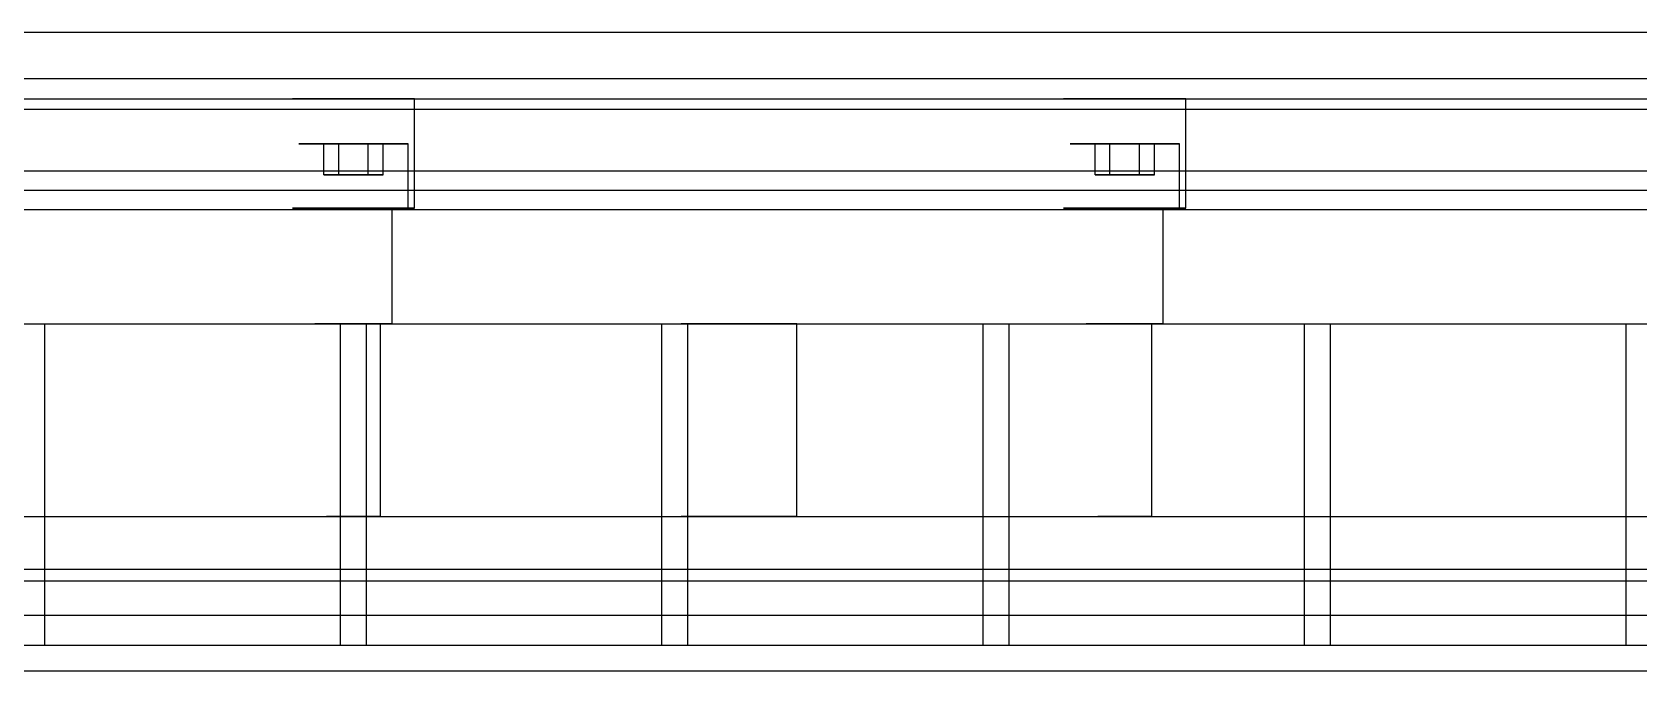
# Model space of a CAD drawing. Header units: millimetres. Extents: x -201 to 3037, y -406 to 3230.
# Drawn here: x 970 to 1095, y 1325 to 1374.7 of the extents above; entities that cross this region are included whole.
import ezdxf

# ---------------------------------------------------------------- set-up
doc = ezdxf.new("R2010")
doc.units = ezdxf.units.MM
doc.layers.add('HIDDEN', color=8, linetype='Continuous')
doc.layers.add('VISIBLE', color=7, linetype='Continuous')

msp = doc.modelspace()

# ---------------------------------------------------------------- linework, layer by layer
at = {"layer": 'HIDDEN'}
for points in [[(90, 1374.7), (1140, 1374.7)], [(90, 1371.1), (1140, 1371.1)], [(135, 1369.5), (1195, 1369.5)], [(135, 1369.5), (1195, 1369.5)], [(135, 1369.5), (1195, 1369.5)], [(999.75, 1369.5), (999.63, 1369.5), (999.28, 1369.5), (998.71, 1369.5), (997.96, 1369.5), (997.06, 1369.5), (996.06, 1369.5), (995, 1369.5), (993.94, 1369.5), (992.94, 1369.5), (992.04, 1369.5), (991.29, 1369.5), (990.72, 1369.5), (990.37, 1369.5), (990.25, 1369.5)], [(990.25, 1369.5), (990.37, 1369.5), (990.72, 1369.5), (991.29, 1369.5), (992.04, 1369.5), (992.94, 1369.5), (993.94, 1369.5), (995, 1369.5), (996.06, 1369.5), (997.06, 1369.5), (997.96, 1369.5), (998.71, 1369.5), (999.28, 1369.5), (999.63, 1369.5), (999.75, 1369.5)], [(999.75, 1369.5), (999.63, 1369.5), (999.28, 1369.5), (998.71, 1369.5), (997.96, 1369.5), (997.06, 1369.5), (996.06, 1369.5), (995, 1369.5), (993.94, 1369.5), (992.94, 1369.5), (992.04, 1369.5), (991.29, 1369.5), (990.72, 1369.5), (990.37, 1369.5), (990.25, 1369.5)], [(990.25, 1369.5), (990.37, 1369.5), (990.72, 1369.5), (991.29, 1369.5), (992.04, 1369.5), (992.94, 1369.5), (993.94, 1369.5), (995, 1369.5), (996.06, 1369.5), (997.06, 1369.5), (997.96, 1369.5), (998.71, 1369.5), (999.28, 1369.5), (999.63, 1369.5), (999.75, 1369.5)], [(999.75, 1361), (999.75, 1369.5)], [(999.75, 1361), (999.75, 1369.5)], [(1059.75, 1369.5), (1059.63, 1369.5), (1059.28, 1369.5), (1058.71, 1369.5), (1057.96, 1369.5), (1057.06, 1369.5), (1056.06, 1369.5), (1055, 1369.5), (1053.94, 1369.5), (1052.94, 1369.5), (1052.04, 1369.5), (1051.29, 1369.5), (1050.72, 1369.5), (1050.37, 1369.5), (1050.25, 1369.5)], [(1050.25, 1369.5), (1050.37, 1369.5), (1050.72, 1369.5), (1051.29, 1369.5), (1052.04, 1369.5), (1052.94, 1369.5), (1053.94, 1369.5), (1055, 1369.5), (1056.06, 1369.5), (1057.06, 1369.5), (1057.96, 1369.5), (1058.71, 1369.5), (1059.28, 1369.5), (1059.63, 1369.5), (1059.75, 1369.5)], [(1059.75, 1369.5), (1059.63, 1369.5), (1059.28, 1369.5), (1058.71, 1369.5), (1057.96, 1369.5), (1057.06, 1369.5), (1056.06, 1369.5), (1055, 1369.5), (1053.94, 1369.5), (1052.94, 1369.5), (1052.04, 1369.5), (1051.29, 1369.5), (1050.72, 1369.5), (1050.37, 1369.5), (1050.25, 1369.5)], [(1050.25, 1369.5), (1050.37, 1369.5), (1050.72, 1369.5), (1051.29, 1369.5), (1052.04, 1369.5), (1052.94, 1369.5), (1053.94, 1369.5), (1055, 1369.5), (1056.06, 1369.5), (1057.06, 1369.5), (1057.96, 1369.5), (1058.71, 1369.5), (1059.28, 1369.5), (1059.63, 1369.5), (1059.75, 1369.5)], [(1059.75, 1361), (1059.75, 1369.5)], [(1059.75, 1361), (1059.75, 1369.5)], [(135, 1368.7), (1195, 1368.7)], [(135, 1368.7), (1195, 1368.7)], [(135, 1368.7), (1195, 1368.7)], [(999.25, 1366), (999.14, 1366), (998.83, 1366), (998.32, 1366), (997.65, 1366), (996.84, 1366), (995.95, 1366), (995, 1366), (994.05, 1366), (993.16, 1366), (992.35, 1366), (991.68, 1366), (991.17, 1366), (990.86, 1366), (990.75, 1366)], [(990.75, 1366), (990.86, 1366), (991.17, 1366), (991.68, 1366), (992.35, 1366), (993.16, 1366), (994.05, 1366), (995, 1366), (995.95, 1366), (996.84, 1366), (997.65, 1366), (998.32, 1366), (998.83, 1366), (999.14, 1366), (999.25, 1366)], [(999.25, 1366), (999.14, 1366), (998.83, 1366), (998.32, 1366), (997.65, 1366), (996.84, 1366), (995.95, 1366), (995, 1366), (994.05, 1366), (993.16, 1366), (992.35, 1366), (991.68, 1366), (991.17, 1366), (990.86, 1366), (990.75, 1366)], [(990.75, 1366), (990.86, 1366), (991.17, 1366), (991.68, 1366), (992.35, 1366), (993.16, 1366), (994.05, 1366), (995, 1366), (995.95, 1366), (996.84, 1366), (997.65, 1366), (998.32, 1366), (998.83, 1366), (999.14, 1366), (999.25, 1366)], [(992.69, 1366), (993.85, 1366)], [(993.85, 1366), (992.69, 1366)], [(992.69, 1363.6), (992.69, 1366)], [(992.69, 1366), (993.85, 1366)], [(993.85, 1366), (992.69, 1366)], [(992.69, 1363.6), (992.69, 1366)], [(993.85, 1366), (996.15, 1366)], [(996.15, 1366), (993.85, 1366)], [(993.85, 1363.6), (993.85, 1366)], [(993.85, 1363.6), (993.85, 1366)], [(993.85, 1366), (996.15, 1366)], [(996.15, 1366), (993.85, 1366)], [(993.85, 1363.6), (993.85, 1366)], [(993.85, 1363.6), (993.85, 1366)], [(997.31, 1366), (996.15, 1366)], [(996.15, 1366), (997.31, 1366)], [(996.15, 1363.6), (996.15, 1366)], [(996.15, 1363.6), (996.15, 1366)], [(997.31, 1366), (996.15, 1366)], [(996.15, 1366), (997.31, 1366)], [(996.15, 1363.6), (996.15, 1366)], [(996.15, 1363.6), (996.15, 1366)], [(997.31, 1363.6), (997.31, 1366)], [(997.31, 1363.6), (997.31, 1366)], [(999.25, 1361), (999.25, 1366)], [(999.25, 1361), (999.25, 1366)], [(1059.25, 1366), (1059.14, 1366), (1058.83, 1366), (1058.32, 1366), (1057.65, 1366), (1056.84, 1366), (1055.95, 1366), (1055, 1366), (1054.05, 1366), (1053.16, 1366), (1052.35, 1366), (1051.68, 1366), (1051.17, 1366), (1050.86, 1366), (1050.75, 1366)], [(1050.75, 1366), (1050.86, 1366), (1051.17, 1366), (1051.68, 1366), (1052.35, 1366), (1053.16, 1366), (1054.05, 1366), (1055, 1366), (1055.95, 1366), (1056.84, 1366), (1057.65, 1366), (1058.32, 1366), (1058.83, 1366), (1059.14, 1366), (1059.25, 1366)], [(1059.25, 1366), (1059.14, 1366), (1058.83, 1366), (1058.32, 1366), (1057.65, 1366), (1056.84, 1366), (1055.95, 1366), (1055, 1366), (1054.05, 1366), (1053.16, 1366), (1052.35, 1366), (1051.68, 1366), (1051.17, 1366), (1050.86, 1366), (1050.75, 1366)], [(1050.75, 1366), (1050.86, 1366), (1051.17, 1366), (1051.68, 1366), (1052.35, 1366), (1053.16, 1366), (1054.05, 1366), (1055, 1366), (1055.95, 1366), (1056.84, 1366), (1057.65, 1366), (1058.32, 1366), (1058.83, 1366), (1059.14, 1366), (1059.25, 1366)], [(1052.69, 1366), (1053.85, 1366)], [(1053.85, 1366), (1052.69, 1366)], [(1052.69, 1363.6), (1052.69, 1366)], [(1052.69, 1366), (1053.85, 1366)], [(1053.85, 1366), (1052.69, 1366)], [(1052.69, 1363.6), (1052.69, 1366)], [(1053.85, 1366), (1056.15, 1366)], [(1056.15, 1366), (1053.85, 1366)], [(1053.85, 1363.6), (1053.85, 1366)], [(1053.85, 1363.6), (1053.85, 1366)], [(1053.85, 1366), (1056.15, 1366)], [(1056.15, 1366), (1053.85, 1366)], [(1053.85, 1363.6), (1053.85, 1366)], [(1053.85, 1363.6), (1053.85, 1366)], [(1057.31, 1366), (1056.15, 1366)], [(1056.15, 1366), (1057.31, 1366)], [(1056.15, 1363.6), (1056.15, 1366)], [(1056.15, 1363.6), (1056.15, 1366)], [(1057.31, 1366), (1056.15, 1366)], [(1056.15, 1366), (1057.31, 1366)], [(1056.15, 1363.6), (1056.15, 1366)], [(1056.15, 1363.6), (1056.15, 1366)], [(1057.31, 1363.6), (1057.31, 1366)], [(1057.31, 1363.6), (1057.31, 1366)], [(1059.25, 1361), (1059.25, 1366)], [(1059.25, 1361), (1059.25, 1366)], [(135, 1363.9), (1195, 1363.9)], [(135, 1363.9), (1195, 1363.9)], [(135, 1363.9), (1195, 1363.9)], [(993.85, 1363.6), (992.69, 1363.6)], [(992.69, 1363.6), (993.85, 1363.6)], [(993.85, 1363.6), (992.69, 1363.6)], [(992.69, 1363.6), (993.85, 1363.6)], [(996.15, 1363.6), (993.85, 1363.6)], [(993.85, 1363.6), (996.15, 1363.6)], [(996.15, 1363.6), (993.85, 1363.6)], [(993.85, 1363.6), (996.15, 1363.6)], [(996.15, 1363.6), (997.31, 1363.6)], [(997.31, 1363.6), (996.15, 1363.6)], [(996.15, 1363.6), (997.31, 1363.6)], [(997.31, 1363.6), (996.15, 1363.6)], [(1053.85, 1363.6), (1052.69, 1363.6)], [(1052.69, 1363.6), (1053.85, 1363.6)], [(1053.85, 1363.6), (1052.69, 1363.6)], [(1052.69, 1363.6), (1053.85, 1363.6)], [(1056.15, 1363.6), (1053.85, 1363.6)], [(1053.85, 1363.6), (1056.15, 1363.6)], [(1056.15, 1363.6), (1053.85, 1363.6)], [(1053.85, 1363.6), (1056.15, 1363.6)], [(1056.15, 1363.6), (1057.31, 1363.6)], [(1057.31, 1363.6), (1056.15, 1363.6)], [(1056.15, 1363.6), (1057.31, 1363.6)], [(1057.31, 1363.6), (1056.15, 1363.6)], [(135, 1362.4), (1195, 1362.4)], [(135, 1362.4), (1195, 1362.4)], [(135, 1362.4), (1195, 1362.4)], [(135, 1360.9), (1195, 1360.9)], [(135, 1360.9), (1195, 1360.9)], [(135, 1360.9), (1195, 1360.9)], [(999.75, 1361), (999.63, 1361), (999.28, 1361), (998.71, 1361), (997.96, 1361), (997.06, 1361), (996.06, 1361), (995, 1361), (993.94, 1361), (992.94, 1361), (992.04, 1361), (991.29, 1361), (990.72, 1361), (990.37, 1361), (990.25, 1361)], [(990.25, 1361), (990.37, 1361), (990.72, 1361), (991.29, 1361), (992.04, 1361), (992.94, 1361), (993.94, 1361), (995, 1361), (996.06, 1361), (997.06, 1361), (997.96, 1361), (998.71, 1361), (999.28, 1361), (999.63, 1361), (999.75, 1361)], [(999.75, 1361), (999.63, 1361), (999.28, 1361), (998.71, 1361), (997.96, 1361), (997.06, 1361), (996.06, 1361), (995, 1361), (993.94, 1361), (992.94, 1361), (992.04, 1361), (991.29, 1361), (990.72, 1361), (990.37, 1361), (990.25, 1361)], [(990.25, 1361), (990.37, 1361), (990.72, 1361), (991.29, 1361), (992.04, 1361), (992.94, 1361), (993.94, 1361), (995, 1361), (996.06, 1361), (997.06, 1361), (997.96, 1361), (998.71, 1361), (999.28, 1361), (999.63, 1361), (999.75, 1361)], [(999.25, 1361), (999.14, 1361), (998.83, 1361), (998.32, 1361), (997.65, 1361), (996.84, 1361), (995.95, 1361), (995, 1361), (994.05, 1361), (993.16, 1361), (992.35, 1361), (991.68, 1361), (991.17, 1361), (990.86, 1361), (990.75, 1361)], [(990.75, 1361), (990.86, 1361), (991.17, 1361), (991.68, 1361), (992.35, 1361), (993.16, 1361), (994.05, 1361), (995, 1361), (995.95, 1361), (996.84, 1361), (997.65, 1361), (998.32, 1361), (998.83, 1361), (999.14, 1361), (999.25, 1361)], [(999.25, 1361), (999.14, 1361), (998.83, 1361), (998.32, 1361), (997.65, 1361), (996.84, 1361), (995.95, 1361), (995, 1361), (994.05, 1361), (993.16, 1361), (992.35, 1361), (991.68, 1361), (991.17, 1361), (990.86, 1361), (990.75, 1361)], [(990.75, 1361), (990.86, 1361), (991.17, 1361), (991.68, 1361), (992.35, 1361), (993.16, 1361), (994.05, 1361), (995, 1361), (995.95, 1361), (996.84, 1361), (997.65, 1361), (998.32, 1361), (998.83, 1361), (999.14, 1361), (999.25, 1361)], [(998, 1361), (997.92, 1361), (997.7, 1361), (997.35, 1361), (996.87, 1361), (996.3, 1361), (995.67, 1361), (995, 1361), (994.33, 1361), (993.7, 1361), (993.13, 1361), (992.65, 1361), (992.3, 1361), (992.08, 1361), (992, 1361)], [(992, 1361), (992.08, 1361), (992.3, 1361), (992.65, 1361), (993.13, 1361), (993.7, 1361), (994.33, 1361), (995, 1361), (995.67, 1361), (996.3, 1361), (996.87, 1361), (997.35, 1361), (997.7, 1361), (997.92, 1361), (998, 1361)], [(998, 1361), (997.92, 1361), (997.7, 1361), (997.35, 1361), (996.87, 1361), (996.3, 1361), (995.67, 1361), (995, 1361), (994.33, 1361), (993.7, 1361), (993.13, 1361), (992.65, 1361), (992.3, 1361), (992.08, 1361), (992, 1361)], [(992, 1361), (992.08, 1361), (992.3, 1361), (992.65, 1361), (993.13, 1361), (993.7, 1361), (994.33, 1361), (995, 1361), (995.67, 1361), (996.3, 1361), (996.87, 1361), (997.35, 1361), (997.7, 1361), (997.92, 1361), (998, 1361)], [(998, 1352), (998, 1361)], [(998, 1352), (998, 1361)], [(1059.75, 1361), (1059.63, 1361), (1059.28, 1361), (1058.71, 1361), (1057.96, 1361), (1057.06, 1361), (1056.06, 1361), (1055, 1361), (1053.94, 1361), (1052.94, 1361), (1052.04, 1361), (1051.29, 1361), (1050.72, 1361), (1050.37, 1361), (1050.25, 1361)], [(1050.25, 1361), (1050.37, 1361), (1050.72, 1361), (1051.29, 1361), (1052.04, 1361), (1052.94, 1361), (1053.94, 1361), (1055, 1361), (1056.06, 1361), (1057.06, 1361), (1057.96, 1361), (1058.71, 1361), (1059.28, 1361), (1059.63, 1361), (1059.75, 1361)], [(1059.75, 1361), (1059.63, 1361), (1059.28, 1361), (1058.71, 1361), (1057.96, 1361), (1057.06, 1361), (1056.06, 1361), (1055, 1361), (1053.94, 1361), (1052.94, 1361), (1052.04, 1361), (1051.29, 1361), (1050.72, 1361), (1050.37, 1361), (1050.25, 1361)], [(1050.25, 1361), (1050.37, 1361), (1050.72, 1361), (1051.29, 1361), (1052.04, 1361), (1052.94, 1361), (1053.94, 1361), (1055, 1361), (1056.06, 1361), (1057.06, 1361), (1057.96, 1361), (1058.71, 1361), (1059.28, 1361), (1059.63, 1361), (1059.75, 1361)], [(1059.25, 1361), (1059.14, 1361), (1058.83, 1361), (1058.32, 1361), (1057.65, 1361), (1056.84, 1361), (1055.95, 1361), (1055, 1361), (1054.05, 1361), (1053.16, 1361), (1052.35, 1361), (1051.68, 1361), (1051.17, 1361), (1050.86, 1361), (1050.75, 1361)], [(1050.75, 1361), (1050.86, 1361), (1051.17, 1361), (1051.68, 1361), (1052.35, 1361), (1053.16, 1361), (1054.05, 1361), (1055, 1361), (1055.95, 1361), (1056.84, 1361), (1057.65, 1361), (1058.32, 1361), (1058.83, 1361), (1059.14, 1361), (1059.25, 1361)], [(1059.25, 1361), (1059.14, 1361), (1058.83, 1361), (1058.32, 1361), (1057.65, 1361), (1056.84, 1361), (1055.95, 1361), (1055, 1361), (1054.05, 1361), (1053.16, 1361), (1052.35, 1361), (1051.68, 1361), (1051.17, 1361), (1050.86, 1361), (1050.75, 1361)], [(1050.75, 1361), (1050.86, 1361), (1051.17, 1361), (1051.68, 1361), (1052.35, 1361), (1053.16, 1361), (1054.05, 1361), (1055, 1361), (1055.95, 1361), (1056.84, 1361), (1057.65, 1361), (1058.32, 1361), (1058.83, 1361), (1059.14, 1361), (1059.25, 1361)], [(1058, 1361), (1057.92, 1361), (1057.7, 1361), (1057.35, 1361), (1056.87, 1361), (1056.3, 1361), (1055.67, 1361), (1055, 1361), (1054.33, 1361), (1053.7, 1361), (1053.13, 1361), (1052.65, 1361), (1052.3, 1361), (1052.08, 1361), (1052, 1361)], [(1052, 1361), (1052.08, 1361), (1052.3, 1361), (1052.65, 1361), (1053.13, 1361), (1053.7, 1361), (1054.33, 1361), (1055, 1361), (1055.67, 1361), (1056.3, 1361), (1056.87, 1361), (1057.35, 1361), (1057.7, 1361), (1057.92, 1361), (1058, 1361)], [(1058, 1361), (1057.92, 1361), (1057.7, 1361), (1057.35, 1361), (1056.87, 1361), (1056.3, 1361), (1055.67, 1361), (1055, 1361), (1054.33, 1361), (1053.7, 1361), (1053.13, 1361), (1052.65, 1361), (1052.3, 1361), (1052.08, 1361), (1052, 1361)], [(1052, 1361), (1052.08, 1361), (1052.3, 1361), (1052.65, 1361), (1053.13, 1361), (1053.7, 1361), (1054.33, 1361), (1055, 1361), (1055.67, 1361), (1056.3, 1361), (1056.87, 1361), (1057.35, 1361), (1057.7, 1361), (1057.92, 1361), (1058, 1361)], [(1058, 1352), (1058, 1361)], [(1058, 1352), (1058, 1361)], [(135, 1352), (1195, 1352)], [(135, 1352), (1195, 1352)], [(135, 1352), (1195, 1352)], [(135, 1352), (1195, 1352)], [(135, 1352), (1195, 1352)], [(135, 1352), (1195, 1352)], [(135, 1352), (1195, 1352)], [(971, 1352), (994, 1352)], [(971, 1327), (971, 1352)], [(971, 1352), (994, 1352)], [(998, 1352), (997.92, 1352), (997.7, 1352), (997.35, 1352), (996.87, 1352), (996.3, 1352), (995.67, 1352), (995, 1352), (994.33, 1352), (993.7, 1352), (993.13, 1352), (992.65, 1352), (992.3, 1352), (992.08, 1352), (992, 1352)], [(992, 1352), (992.08, 1352), (992.3, 1352), (992.65, 1352), (993.13, 1352), (993.7, 1352), (994.33, 1352), (995, 1352), (995.67, 1352), (996.3, 1352), (996.87, 1352), (997.35, 1352), (997.7, 1352), (997.92, 1352), (998, 1352)], [(998, 1352), (997.92, 1352), (997.7, 1352), (997.35, 1352), (996.87, 1352), (996.3, 1352), (995.67, 1352), (995, 1352), (994.33, 1352), (993.7, 1352), (993.13, 1352), (992.65, 1352), (992.3, 1352), (992.08, 1352), (992, 1352)], [(992, 1352), (992.08, 1352), (992.3, 1352), (992.65, 1352), (993.13, 1352), (993.7, 1352), (994.33, 1352), (995, 1352), (995.67, 1352), (996.3, 1352), (996.87, 1352), (997.35, 1352), (997.7, 1352), (997.92, 1352), (998, 1352)], [(997.1, 1352), (997.05, 1352), (996.89, 1352), (996.64, 1352), (996.31, 1352), (995.91, 1352), (995.47, 1352), (995, 1352), (994.53, 1352), (994.09, 1352), (993.69, 1352), (993.36, 1352), (993.11, 1352), (992.95, 1352), (992.9, 1352)], [(992.9, 1352), (992.95, 1352), (993.11, 1352), (993.36, 1352), (993.69, 1352), (994.09, 1352), (994.53, 1352), (995, 1352), (995.47, 1352), (995.91, 1352), (996.31, 1352), (996.64, 1352), (996.89, 1352), (997.05, 1352), (997.1, 1352)], [(997.1, 1352), (997.05, 1352), (996.89, 1352), (996.64, 1352), (996.31, 1352), (995.91, 1352), (995.47, 1352), (995, 1352), (994.53, 1352), (994.09, 1352), (993.69, 1352), (993.36, 1352), (993.11, 1352), (992.95, 1352), (992.9, 1352)], [(992.9, 1352), (992.95, 1352), (993.11, 1352), (993.36, 1352), (993.69, 1352), (994.09, 1352), (994.53, 1352), (995, 1352), (995.47, 1352), (995.91, 1352), (996.31, 1352), (996.64, 1352), (996.89, 1352), (997.05, 1352), (997.1, 1352)], [(994, 1327), (994, 1352)], [(996, 1352), (1019, 1352)], [(996, 1327), (996, 1352)], [(996, 1352), (1019, 1352)], [(997.1, 1337), (997.1, 1352)], [(997.1, 1337), (997.1, 1352)], [(1019, 1327), (1019, 1352)], [(1029.5, 1352), (1029.39, 1352), (1029.05, 1352), (1028.52, 1352), (1027.81, 1352), (1026.95, 1352), (1026, 1352), (1025, 1352), (1024, 1352), (1023.05, 1352), (1022.19, 1352), (1021.48, 1352), (1020.95, 1352), (1020.61, 1352), (1020.5, 1352)], [(1020.5, 1352), (1020.61, 1352), (1020.95, 1352), (1021.48, 1352), (1022.19, 1352), (1023.05, 1352), (1024, 1352), (1025, 1352), (1026, 1352), (1026.95, 1352), (1027.81, 1352), (1028.52, 1352), (1029.05, 1352), (1029.39, 1352), (1029.5, 1352)], [(1029.5, 1352), (1029.39, 1352), (1029.05, 1352), (1028.52, 1352), (1027.81, 1352), (1026.95, 1352), (1026, 1352), (1025, 1352), (1024, 1352), (1023.05, 1352), (1022.19, 1352), (1021.48, 1352), (1020.95, 1352), (1020.61, 1352), (1020.5, 1352)], [(1020.5, 1352), (1020.61, 1352), (1020.95, 1352), (1021.48, 1352), (1022.19, 1352), (1023.05, 1352), (1024, 1352), (1025, 1352), (1026, 1352), (1026.95, 1352), (1027.81, 1352), (1028.52, 1352), (1029.05, 1352), (1029.39, 1352), (1029.5, 1352)], [(1029.5, 1352), (1029.39, 1352), (1029.05, 1352), (1028.52, 1352), (1027.81, 1352), (1026.95, 1352), (1026, 1352), (1025, 1352), (1024, 1352), (1023.05, 1352), (1022.19, 1352), (1021.48, 1352), (1020.95, 1352), (1020.61, 1352), (1020.5, 1352)], [(1020.5, 1352), (1020.61, 1352), (1020.95, 1352), (1021.48, 1352), (1022.19, 1352), (1023.05, 1352), (1024, 1352), (1025, 1352), (1026, 1352), (1026.95, 1352), (1027.81, 1352), (1028.52, 1352), (1029.05, 1352), (1029.39, 1352), (1029.5, 1352)], [(1029.5, 1352), (1029.39, 1352), (1029.05, 1352), (1028.52, 1352), (1027.81, 1352), (1026.95, 1352), (1026, 1352), (1025, 1352), (1024, 1352), (1023.05, 1352), (1022.19, 1352), (1021.48, 1352), (1020.95, 1352), (1020.61, 1352), (1020.5, 1352)], [(1020.5, 1352), (1020.61, 1352), (1020.95, 1352), (1021.48, 1352), (1022.19, 1352), (1023.05, 1352), (1024, 1352), (1025, 1352), (1026, 1352), (1026.95, 1352), (1027.81, 1352), (1028.52, 1352), (1029.05, 1352), (1029.39, 1352), (1029.5, 1352)], [(1021, 1352), (1044, 1352)], [(1021, 1327), (1021, 1352)], [(1021, 1352), (1044, 1352)], [(1029.5, 1337), (1029.5, 1352)], [(1029.5, 1337), (1029.5, 1352)], [(1029.5, 1337), (1029.5, 1352)], [(1029.5, 1337), (1029.5, 1352)], [(1044, 1327), (1044, 1352)], [(1046, 1352), (1069, 1352)], [(1046, 1327), (1046, 1352)], [(1046, 1352), (1069, 1352)], [(1058, 1352), (1057.92, 1352), (1057.7, 1352), (1057.35, 1352), (1056.87, 1352), (1056.3, 1352), (1055.67, 1352), (1055, 1352), (1054.33, 1352), (1053.7, 1352), (1053.13, 1352), (1052.65, 1352), (1052.3, 1352), (1052.08, 1352), (1052, 1352)], [(1052, 1352), (1052.08, 1352), (1052.3, 1352), (1052.65, 1352), (1053.13, 1352), (1053.7, 1352), (1054.33, 1352), (1055, 1352), (1055.67, 1352), (1056.3, 1352), (1056.87, 1352), (1057.35, 1352), (1057.7, 1352), (1057.92, 1352), (1058, 1352)], [(1058, 1352), (1057.92, 1352), (1057.7, 1352), (1057.35, 1352), (1056.87, 1352), (1056.3, 1352), (1055.67, 1352), (1055, 1352), (1054.33, 1352), (1053.7, 1352), (1053.13, 1352), (1052.65, 1352), (1052.3, 1352), (1052.08, 1352), (1052, 1352)], [(1052, 1352), (1052.08, 1352), (1052.3, 1352), (1052.65, 1352), (1053.13, 1352), (1053.7, 1352), (1054.33, 1352), (1055, 1352), (1055.67, 1352), (1056.3, 1352), (1056.87, 1352), (1057.35, 1352), (1057.7, 1352), (1057.92, 1352), (1058, 1352)], [(1057.1, 1352), (1057.05, 1352), (1056.89, 1352), (1056.64, 1352), (1056.31, 1352), (1055.91, 1352), (1055.47, 1352), (1055, 1352), (1054.53, 1352), (1054.09, 1352), (1053.69, 1352), (1053.36, 1352), (1053.11, 1352), (1052.95, 1352), (1052.9, 1352)], [(1052.9, 1352), (1052.95, 1352), (1053.11, 1352), (1053.36, 1352), (1053.69, 1352), (1054.09, 1352), (1054.53, 1352), (1055, 1352), (1055.47, 1352), (1055.91, 1352), (1056.31, 1352), (1056.64, 1352), (1056.89, 1352), (1057.05, 1352), (1057.1, 1352)], [(1057.1, 1352), (1057.05, 1352), (1056.89, 1352), (1056.64, 1352), (1056.31, 1352), (1055.91, 1352), (1055.47, 1352), (1055, 1352), (1054.53, 1352), (1054.09, 1352), (1053.69, 1352), (1053.36, 1352), (1053.11, 1352), (1052.95, 1352), (1052.9, 1352)], [(1052.9, 1352), (1052.95, 1352), (1053.11, 1352), (1053.36, 1352), (1053.69, 1352), (1054.09, 1352), (1054.53, 1352), (1055, 1352), (1055.47, 1352), (1055.91, 1352), (1056.31, 1352), (1056.64, 1352), (1056.89, 1352), (1057.05, 1352), (1057.1, 1352)], [(1057.1, 1337), (1057.1, 1352)], [(1057.1, 1337), (1057.1, 1352)], [(1069, 1327), (1069, 1352)], [(1071, 1352), (1094, 1352)], [(1071, 1327), (1071, 1352)], [(1071, 1352), (1094, 1352)], [(1094, 1327), (1094, 1352)], [(10, 1337), (1230, 1337)], [(10, 1337), (1230, 1337)], [(10, 1337), (1230, 1337)], [(135, 1337), (1195, 1337)], [(135, 1337), (1195, 1337)], [(135, 1337), (1195, 1337)], [(135, 1337), (1195, 1337)], [(971, 1337), (994, 1337)], [(997.1, 1337), (997.05, 1337), (996.89, 1337), (996.64, 1337), (996.31, 1337), (995.91, 1337), (995.47, 1337), (995, 1337), (994.53, 1337), (994.09, 1337), (993.69, 1337), (993.36, 1337), (993.11, 1337), (992.95, 1337), (992.9, 1337)], [(992.9, 1337), (992.95, 1337), (993.11, 1337), (993.36, 1337), (993.69, 1337), (994.09, 1337), (994.53, 1337), (995, 1337), (995.47, 1337), (995.91, 1337), (996.31, 1337), (996.64, 1337), (996.89, 1337), (997.05, 1337), (997.1, 1337)], [(997.1, 1337), (997.05, 1337), (996.89, 1337), (996.64, 1337), (996.31, 1337), (995.91, 1337), (995.47, 1337), (995, 1337), (994.53, 1337), (994.09, 1337), (993.69, 1337), (993.36, 1337), (993.11, 1337), (992.95, 1337), (992.9, 1337)], [(992.9, 1337), (992.95, 1337), (993.11, 1337), (993.36, 1337), (993.69, 1337), (994.09, 1337), (994.53, 1337), (995, 1337), (995.47, 1337), (995.91, 1337), (996.31, 1337), (996.64, 1337), (996.89, 1337), (997.05, 1337), (997.1, 1337)], [(996, 1337), (1019, 1337)], [(1029.5, 1337), (1029.39, 1337), (1029.05, 1337), (1028.52, 1337), (1027.81, 1337), (1026.95, 1337), (1026, 1337), (1025, 1337), (1024, 1337), (1023.05, 1337), (1022.19, 1337), (1021.48, 1337), (1020.95, 1337), (1020.61, 1337), (1020.5, 1337)], [(1020.5, 1337), (1020.61, 1337), (1020.95, 1337), (1021.48, 1337), (1022.19, 1337), (1023.05, 1337), (1024, 1337), (1025, 1337), (1026, 1337), (1026.95, 1337), (1027.81, 1337), (1028.52, 1337), (1029.05, 1337), (1029.39, 1337), (1029.5, 1337)], [(1029.5, 1337), (1029.39, 1337), (1029.05, 1337), (1028.52, 1337), (1027.81, 1337), (1026.95, 1337), (1026, 1337), (1025, 1337), (1024, 1337), (1023.05, 1337), (1022.19, 1337), (1021.48, 1337), (1020.95, 1337), (1020.61, 1337), (1020.5, 1337)], [(1020.5, 1337), (1020.61, 1337), (1020.95, 1337), (1021.48, 1337), (1022.19, 1337), (1023.05, 1337), (1024, 1337), (1025, 1337), (1026, 1337), (1026.95, 1337), (1027.81, 1337), (1028.52, 1337), (1029.05, 1337), (1029.39, 1337), (1029.5, 1337)], [(1029.5, 1337), (1029.39, 1337), (1029.05, 1337), (1028.52, 1337), (1027.81, 1337), (1026.95, 1337), (1026, 1337), (1025, 1337), (1024, 1337), (1023.05, 1337), (1022.19, 1337), (1021.48, 1337), (1020.95, 1337), (1020.61, 1337), (1020.5, 1337)], [(1020.5, 1337), (1020.61, 1337), (1020.95, 1337), (1021.48, 1337), (1022.19, 1337), (1023.05, 1337), (1024, 1337), (1025, 1337), (1026, 1337), (1026.95, 1337), (1027.81, 1337), (1028.52, 1337), (1029.05, 1337), (1029.39, 1337), (1029.5, 1337)], [(1029.5, 1337), (1029.39, 1337), (1029.05, 1337), (1028.52, 1337), (1027.81, 1337), (1026.95, 1337), (1026, 1337), (1025, 1337), (1024, 1337), (1023.05, 1337), (1022.19, 1337), (1021.48, 1337), (1020.95, 1337), (1020.61, 1337), (1020.5, 1337)], [(1020.5, 1337), (1020.61, 1337), (1020.95, 1337), (1021.48, 1337), (1022.19, 1337), (1023.05, 1337), (1024, 1337), (1025, 1337), (1026, 1337), (1026.95, 1337), (1027.81, 1337), (1028.52, 1337), (1029.05, 1337), (1029.39, 1337), (1029.5, 1337)], [(1021, 1337), (1044, 1337)], [(1046, 1337), (1069, 1337)], [(1057.1, 1337), (1057.05, 1337), (1056.89, 1337), (1056.64, 1337), (1056.31, 1337), (1055.91, 1337), (1055.47, 1337), (1055, 1337), (1054.53, 1337), (1054.09, 1337), (1053.69, 1337), (1053.36, 1337), (1053.11, 1337), (1052.95, 1337), (1052.9, 1337)], [(1052.9, 1337), (1052.95, 1337), (1053.11, 1337), (1053.36, 1337), (1053.69, 1337), (1054.09, 1337), (1054.53, 1337), (1055, 1337), (1055.47, 1337), (1055.91, 1337), (1056.31, 1337), (1056.64, 1337), (1056.89, 1337), (1057.05, 1337), (1057.1, 1337)], [(1057.1, 1337), (1057.05, 1337), (1056.89, 1337), (1056.64, 1337), (1056.31, 1337), (1055.91, 1337), (1055.47, 1337), (1055, 1337), (1054.53, 1337), (1054.09, 1337), (1053.69, 1337), (1053.36, 1337), (1053.11, 1337), (1052.95, 1337), (1052.9, 1337)], [(1052.9, 1337), (1052.95, 1337), (1053.11, 1337), (1053.36, 1337), (1053.69, 1337), (1054.09, 1337), (1054.53, 1337), (1055, 1337), (1055.47, 1337), (1055.91, 1337), (1056.31, 1337), (1056.64, 1337), (1056.89, 1337), (1057.05, 1337), (1057.1, 1337)], [(1071, 1337), (1094, 1337)], [(1140, 1332.9), (90, 1332.9)], [(1140, 1332.9), (90, 1332.9)], [(10, 1332), (1230, 1332)], [(10, 1332), (1230, 1332)], [(10, 1332), (1230, 1332)], [(10, 1332), (1230, 1332)], [(1140, 1329.3), (90, 1329.3)], [(1140, 1329.3), (90, 1329.3)], [(330, 1327), (1210, 1327)], [(971, 1327), (994, 1327)], [(971, 1327), (994, 1327)], [(996, 1327), (1019, 1327)], [(996, 1327), (1019, 1327)], [(1021, 1327), (1044, 1327)], [(1021, 1327), (1044, 1327)], [(1046, 1327), (1069, 1327)], [(1046, 1327), (1069, 1327)], [(1071, 1327), (1094, 1327)], [(1071, 1327), (1094, 1327)], [(330, 1325), (1210, 1325)]]:
    msp.add_lwpolyline(points, dxfattribs=at)
at = {"layer": 'VISIBLE'}
for points in [[(795, 1374.7), (1120, 1374.7)], [(795, 1371.1), (1120, 1371.1)], [(795, 1369.5), (1195, 1369.5)], [(795, 1368.7), (1195, 1368.7)], [(795, 1363.9), (1195, 1363.9)], [(795, 1362.4), (1195, 1362.4)], [(795, 1360.9), (1195, 1360.9)], [(969, 1352), (971, 1352)], [(971, 1327), (971, 1352)], [(971, 1352), (994, 1352)], [(994, 1352), (996, 1352)], [(994, 1327), (994, 1352)], [(996, 1327), (996, 1352)], [(996, 1352), (1019, 1352)], [(1019, 1352), (1021, 1352)], [(1019, 1327), (1019, 1352)], [(1021, 1327), (1021, 1352)], [(1021, 1352), (1044, 1352)], [(1044, 1352), (1046, 1352)], [(1044, 1327), (1044, 1352)], [(1046, 1327), (1046, 1352)], [(1046, 1352), (1069, 1352)], [(1069, 1352), (1071, 1352)], [(1069, 1327), (1069, 1352)], [(1071, 1327), (1071, 1352)], [(1071, 1352), (1094, 1352)], [(1094, 1352), (1096, 1352)], [(1094, 1327), (1094, 1352)], [(969, 1337), (971, 1337)], [(994, 1337), (996, 1337)], [(1019, 1337), (1021, 1337)], [(1044, 1337), (1046, 1337)], [(1069, 1337), (1071, 1337)], [(1094, 1337), (1096, 1337)], [(330, 1327), (1210, 1327)], [(330, 1325), (1210, 1325)]]:
    msp.add_lwpolyline(points, dxfattribs=at)

doc.saveas('drawing.dxf')
